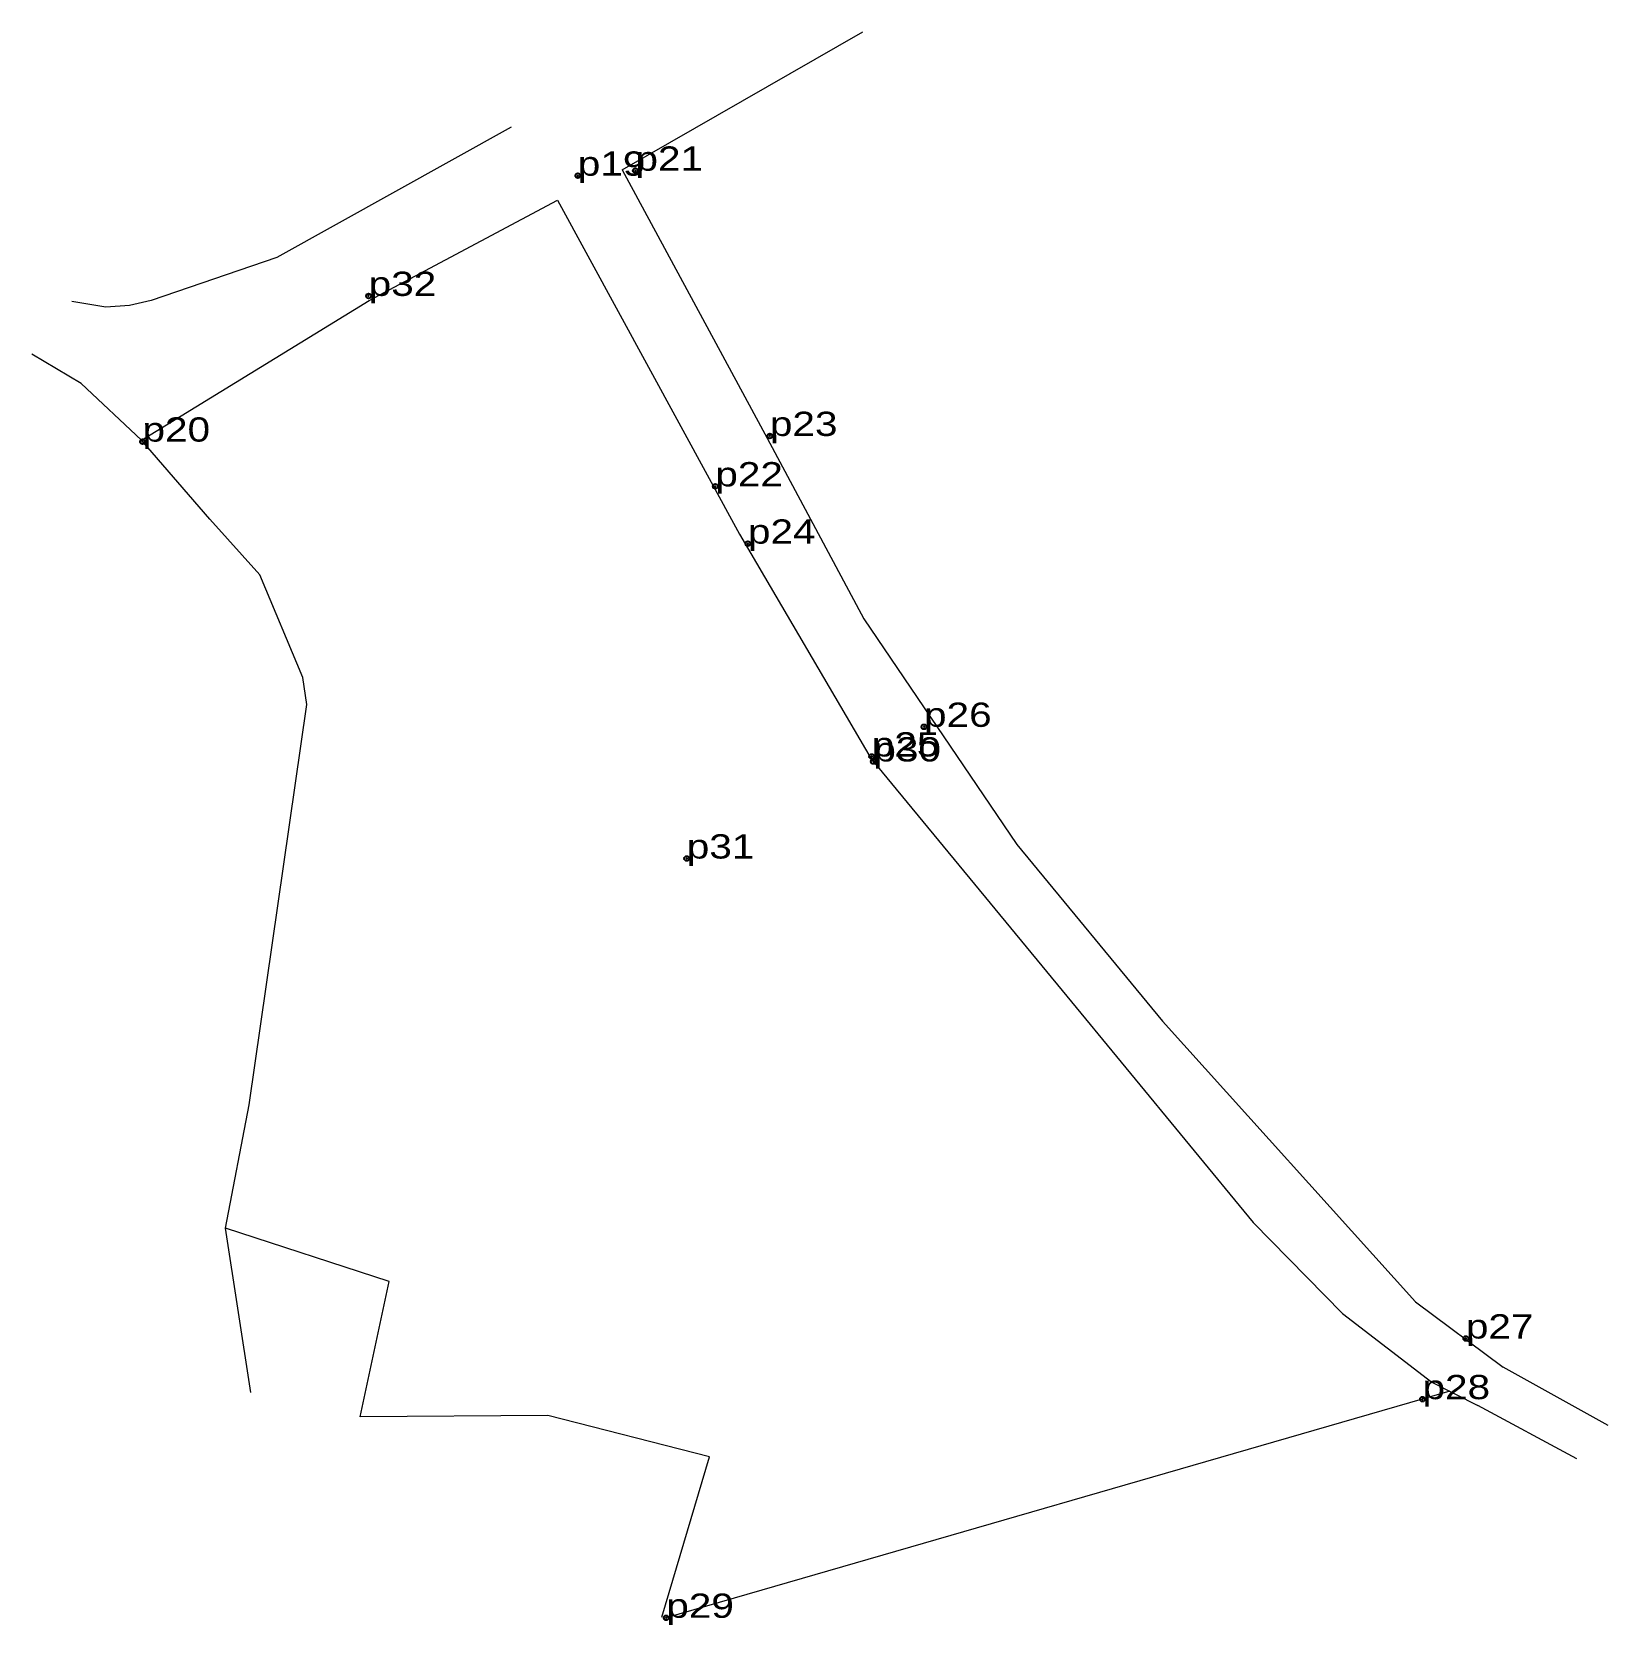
# Model space of a CAD drawing. Header units: metres. Extents: x 549353 to 552848, y 1838196 to 1839668.
# Drawn here: x 552731.1 to 552848.1, y 1839121.5 to 1839239.7 of the extents above; entities outside this region: 2.
import ezdxf

# ---------------------------------------------------------------- set-up
doc = ezdxf.new("R2010")
doc.units = ezdxf.units.M
doc.header["$LTSCALE"] = 0.72
doc.header["$PDMODE"] = 32
doc.header["$PDSIZE"] = 0.36
for name, color, linetype, lineweight in [('10', 7, 'Continuous', 13), ('23', 7, 'Continuous', 13), ('28', 7, 'Continuous', 13)]:
    doc.layers.add(name, color=color, linetype=linetype, lineweight=lineweight)
doc.layers.add('12', color=7, linetype='Continuous')
doc.layers.add('7', color=7, linetype='Continuous')

msp = doc.modelspace()

# ---------------------------------------------------------------- linework, layer by layer
at = {"layer": '10'}
for p, q in [((552747.17, 1839160.13), (552751.45, 1839189.84)), ((552745.42, 1839151), (552747.17, 1839160.13))]:
    msp.add_line(p, q, dxfattribs=at)
at = {"layer": '23'}
for p, q in [((552848.05, 1839136.35), (552840.27, 1839140.67)), ((552845.73, 1839133.87), (552838.37, 1839137.83))]:
    msp.add_line(p, q, dxfattribs=at)
for points in [[(552785.63, 1839209.6), (552792.8, 1839196.19), (552804.15, 1839179.44)], [(552804.15, 1839179.44), (552814.96, 1839166.34), (552833.76, 1839145.53), (552840.27, 1839140.67)]]:
    msp.add_lwpolyline(points, dxfattribs=at)
at = {"layer": '28'}
for p, q in [((552774.86, 1839229.5), (552792.74, 1839239.74)), ((552774.86, 1839229.5), (552785.63, 1839209.6)), ((552747.3, 1839138.8), (552745.42, 1839151)), ((552828.32, 1839144.65), (552821.69, 1839151.41)), ((552828.32, 1839144.65), (552834.97, 1839139.57)), ((552836.3, 1839138.89), (552778.14, 1839122.08)), ((552834.97, 1839139.57), (552838.37, 1839137.83))]:
    msp.add_line(p, q, dxfattribs=at)
for points in [[(552766.62, 1839232.66), (552749.24, 1839222.99), (552739.91, 1839219.82), (552738.31, 1839219.44), (552736.54, 1839219.32), (552734.02, 1839219.74)], [(552739.18, 1839209.46), (552756.08, 1839219.8), (552770.07, 1839227.26), (552783.57, 1839202.48), (552793.36, 1839185.81), (552807.52, 1839168.61), (552821.69, 1839151.41)], [(552739.18, 1839209.46), (552734.71, 1839213.65), (552731.05, 1839215.84)], [(552751.45, 1839189.84), (552751.17, 1839191.84), (552747.98, 1839199.45), (552744.26, 1839203.58), (552739.18, 1839209.46)], [(552777.8, 1839122.13), (552781.35, 1839134.02), (552769.35, 1839137.08), (552755.43, 1839136.99), (552757.58, 1839147.02), (552745.42, 1839151)]]:
    msp.add_lwpolyline(points, dxfattribs=at)
at = {"layer": '7'}
for p in [(552130.37, 1839666.12), (552775.85, 1839229.44), (552771.57, 1839229.07), (552756.05, 1839220.15), (552739.26, 1839209.34), (552785.83, 1839209.76), (552781.78, 1839206.02), (552784.2, 1839201.77), (552797.27, 1839188.18), (552793.39, 1839185.98), (552793.51, 1839185.61), (552779.66, 1839178.41), (552837.49, 1839142.8), (552834.27, 1839138.3), (552778.14, 1839122.08)]:
    msp.add_point(p, dxfattribs=at)

# ---------------------------------------------------------------- texts
at = {"layer": '12'}
for s, width, p in [('Base:p1', 1.2, (552130.37, 1839666.12)), ('p19', 1.25, (552771.57, 1839229.07)), ('p21', 1.25, (552775.85, 1839229.44)), ('p32', 1.25, (552756.05, 1839220.15)), ('p20', 1.25, (552739.26, 1839209.34)), ('p23', 1.25, (552785.83, 1839209.76)), ('p22', 1.25, (552781.78, 1839206.02)), ('p24', 1.25, (552784.2, 1839201.77)), ('p26', 1.25, (552797.27, 1839188.18)), ('p25', 1.25, (552793.39, 1839185.98)), ('p30', 1.25, (552793.51, 1839185.61)), ('p31', 1.25, (552779.66, 1839178.41)), ('p27', 1.25, (552837.49, 1839142.8)), ('p28', 1.25, (552834.27, 1839138.3)), ('p29', 1.25, (552778.14, 1839122.08))]:
    msp.add_text(s, height=1.8, dxfattribs=dict(at, width=width)).set_placement(p)

doc.saveas('drawing.dxf')
